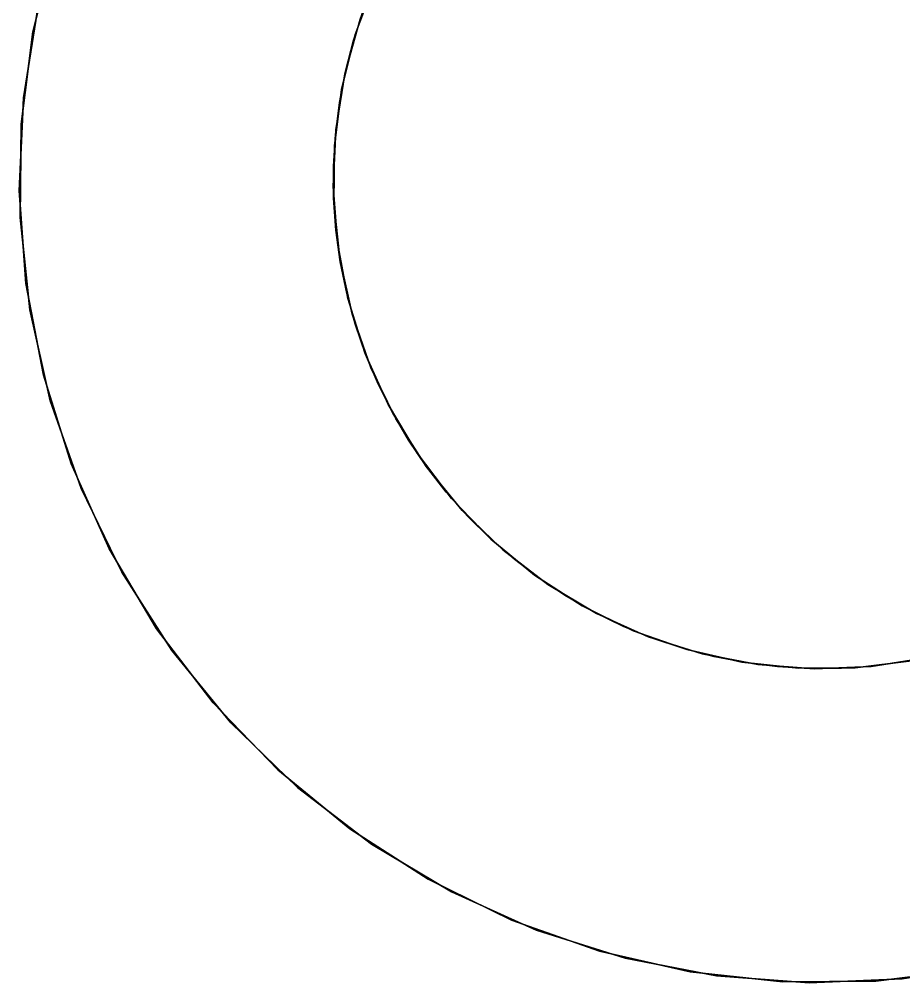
# Model space of a CAD drawing. Header units: metres. Extents: x 0 to 420, y 0 to 297.
# Drawn here: x 140.788 to 145.079, y 59.184 to 63.86 of the extents above; entities that cross this region are included whole.
import ezdxf

# ---------------------------------------------------------------- set-up
doc = ezdxf.new("R2010")
doc.units = ezdxf.units.M

msp = doc.modelspace()

# ---------------------------------------------------------------- linework, layer by layer
at = {"layer": 'GEOMETRY'}
for p, q in [((140.8538, 63.7985), (140.9624, 64.237)), ((140.9624, 64.237), (140.8538, 63.7985)), ((140.8538, 63.7985), (140.9624, 64.237)), ((140.9624, 64.237), (140.8538, 63.7985)), ((142.418, 63.7855), (142.5146, 64.0432)), ((142.5146, 64.0432), (142.418, 63.7855)), ((142.418, 63.7855), (142.5146, 64.0432)), ((142.5146, 64.0432), (142.418, 63.7855)), ((140.8795, 63.9247), (140.8076, 63.4787)), ((140.8076, 63.4787), (140.8795, 63.9247)), ((140.8795, 63.9247), (140.8076, 63.4787)), ((140.8076, 63.4787), (140.8795, 63.9247)), ((142.4098, 63.7586), (142.4589, 63.9061)), ((142.4098, 63.7586), (142.4589, 63.9061)), ((142.458, 63.9064), (142.4424, 63.8601)), ((142.4424, 63.8601), (142.458, 63.9064)), ((142.4424, 63.8601), (142.3675, 63.5953)), ((142.3675, 63.5953), (142.4424, 63.8601)), ((142.4424, 63.8601), (142.3675, 63.5953)), ((142.3675, 63.5953), (142.4424, 63.8601)), ((140.7966, 63.3504), (140.8538, 63.7985)), ((140.8538, 63.7985), (140.7966, 63.3504)), ((140.7966, 63.3504), (140.8538, 63.7985)), ((140.8538, 63.7985), (140.7966, 63.3504)), ((142.3518, 63.5184), (142.418, 63.7855)), ((142.418, 63.7855), (142.3518, 63.5184)), ((142.3518, 63.5184), (142.418, 63.7855)), ((142.418, 63.7855), (142.3518, 63.5184)), ((142.3704, 63.6083), (142.4098, 63.7586)), ((142.3704, 63.6083), (142.4098, 63.7586)), ((142.341, 63.4557), (142.3704, 63.6083)), ((142.341, 63.4557), (142.3704, 63.6083)), ((142.3675, 63.5953), (142.3237, 63.3237)), ((142.3237, 63.3237), (142.3675, 63.5953)), ((142.3675, 63.5953), (142.3237, 63.3237)), ((142.3237, 63.3237), (142.3675, 63.5953)), ((142.317, 63.2455), (142.3518, 63.5184)), ((142.3518, 63.5184), (142.317, 63.2455)), ((142.317, 63.2455), (142.3518, 63.5184)), ((142.3518, 63.5184), (142.317, 63.2455)), ((140.8076, 63.4787), (140.7878, 63.0274)), ((140.7878, 63.0274), (140.8076, 63.4787)), ((140.8076, 63.4787), (140.7878, 63.0274)), ((140.7878, 63.0274), (140.8076, 63.4787)), ((142.3215, 63.3015), (142.341, 63.4557)), ((142.3215, 63.3015), (142.341, 63.4557)), ((140.7917, 62.8987), (140.7966, 63.3504)), ((140.7966, 63.3504), (140.7917, 62.8987)), ((140.7917, 62.8987), (140.7966, 63.3504)), ((140.7966, 63.3504), (140.7917, 62.8987)), ((142.3237, 63.3237), (142.3116, 63.0488)), ((142.3116, 63.0488), (142.3237, 63.3237)), ((142.3237, 63.3237), (142.3116, 63.0488)), ((142.3116, 63.0488), (142.3237, 63.3237)), ((142.3123, 63.1464), (142.3215, 63.3015)), ((142.3123, 63.1464), (142.3215, 63.3015)), ((142.314, 62.9704), (142.317, 63.2455)), ((142.317, 63.2455), (142.314, 62.9704)), ((142.314, 62.9704), (142.317, 63.2455)), ((142.317, 63.2455), (142.314, 62.9704)), ((142.3131, 62.991), (142.3123, 63.1464)), ((142.3131, 62.991), (142.3123, 63.1464)), ((142.3116, 63.0488), (142.3314, 62.7743)), ((142.3314, 62.7743), (142.3116, 63.0488)), ((142.3116, 63.0488), (142.3314, 62.7743)), ((142.3314, 62.7743), (142.3116, 63.0488)), ((140.7878, 63.0274), (140.8202, 62.5769)), ((140.8202, 62.5769), (140.7878, 63.0274)), ((140.7878, 63.0274), (140.8202, 62.5769)), ((140.8202, 62.5769), (140.7878, 63.0274)), ((142.3242, 62.836), (142.3131, 62.991)), ((142.3242, 62.836), (142.3131, 62.991)), ((142.3428, 62.6967), (142.314, 62.9704)), ((142.314, 62.9704), (142.3428, 62.6967)), ((142.3428, 62.6967), (142.314, 62.9704)), ((142.314, 62.9704), (142.3428, 62.6967)), ((140.839, 62.4495), (140.7917, 62.8987)), ((140.7917, 62.8987), (140.839, 62.4495)), ((140.839, 62.4495), (140.7917, 62.8987)), ((140.7917, 62.8987), (140.839, 62.4495)), ((142.3453, 62.682), (142.3242, 62.836)), ((142.3453, 62.682), (142.3242, 62.836)), ((142.3314, 62.7743), (142.3828, 62.504)), ((142.3828, 62.504), (142.3314, 62.7743)), ((142.3314, 62.7743), (142.3828, 62.504)), ((142.3828, 62.504), (142.3314, 62.7743)), ((142.4031, 62.4282), (142.3428, 62.6967)), ((142.3428, 62.6967), (142.4031, 62.4282)), ((142.4031, 62.4282), (142.3428, 62.6967)), ((142.3428, 62.6967), (142.4031, 62.4282)), ((142.3765, 62.5297), (142.3453, 62.682)), ((142.3765, 62.5297), (142.3453, 62.682)), ((140.8202, 62.5769), (140.9046, 62.1331)), ((140.9046, 62.1331), (140.8202, 62.5769)), ((140.8202, 62.5769), (140.9046, 62.1331)), ((140.9046, 62.1331), (140.8202, 62.5769)), ((142.4175, 62.3799), (142.3765, 62.5297)), ((142.4175, 62.3799), (142.3765, 62.5297)), ((142.3828, 62.504), (142.4651, 62.2414)), ((142.4651, 62.2414), (142.3828, 62.504)), ((142.3828, 62.504), (142.4651, 62.2414)), ((142.4651, 62.2414), (142.3828, 62.504)), ((140.938, 62.0087), (140.839, 62.4495)), ((140.839, 62.4495), (140.938, 62.0087)), ((140.938, 62.0087), (140.839, 62.4495)), ((140.839, 62.4495), (140.938, 62.0087)), ((142.4941, 62.1685), (142.4031, 62.4282)), ((142.4031, 62.4282), (142.4941, 62.1685)), ((142.4941, 62.1685), (142.4031, 62.4282)), ((142.4031, 62.4282), (142.4941, 62.1685)), ((142.4683, 62.233), (142.4175, 62.3799)), ((142.4683, 62.233), (142.4175, 62.3799)), ((142.4651, 62.2414), (142.5772, 61.9902)), ((142.5772, 61.9902), (142.4651, 62.2414)), ((142.4651, 62.2414), (142.5772, 61.9902)), ((142.5772, 61.9902), (142.4651, 62.2414)), ((142.5286, 62.0897), (142.4683, 62.233)), ((142.5286, 62.0897), (142.4683, 62.233)), ((142.6145, 61.9211), (142.4941, 62.1685)), ((142.4941, 62.1685), (142.6145, 61.9211)), ((142.6145, 61.9211), (142.4941, 62.1685)), ((142.4941, 62.1685), (142.6145, 61.9211)), ((140.9046, 62.1331), (141.0398, 61.702)), ((141.0398, 61.702), (140.9046, 62.1331)), ((140.9046, 62.1331), (141.0398, 61.702)), ((141.0398, 61.702), (140.9046, 62.1331)), ((142.5981, 61.9507), (142.5286, 62.0897)), ((142.5981, 61.9507), (142.5286, 62.0897)), ((141.0873, 61.5824), (140.938, 62.0087)), ((140.938, 62.0087), (141.0873, 61.5824)), ((141.0873, 61.5824), (140.938, 62.0087)), ((140.938, 62.0087), (141.0873, 61.5824)), ((142.5772, 61.9902), (142.7177, 61.7536)), ((142.7177, 61.7536), (142.5772, 61.9902)), ((142.5772, 61.9902), (142.7177, 61.7536)), ((142.7177, 61.7536), (142.5772, 61.9902)), ((142.6766, 61.8166), (142.5981, 61.9507)), ((142.6766, 61.8166), (142.5981, 61.9507)), ((142.7626, 61.6893), (142.6145, 61.9211)), ((142.6145, 61.9211), (142.7626, 61.6893)), ((142.7626, 61.6893), (142.6145, 61.9211)), ((142.6145, 61.9211), (142.7626, 61.6893)), ((142.7636, 61.6879), (142.6766, 61.8166)), ((142.7636, 61.6879), (142.6766, 61.8166)), ((142.7177, 61.7536), (142.8846, 61.5348)), ((142.8846, 61.5348), (142.7177, 61.7536)), ((142.7177, 61.7536), (142.8846, 61.5348)), ((142.8846, 61.5348), (142.7177, 61.7536)), ((141.0398, 61.702), (141.2238, 61.2895)), ((141.2238, 61.2895), (141.0398, 61.702)), ((141.0398, 61.702), (141.2238, 61.2895)), ((141.2238, 61.2895), (141.0398, 61.702)), ((142.9366, 61.4761), (142.7626, 61.6893)), ((142.7626, 61.6893), (142.9366, 61.4761)), ((142.9366, 61.4761), (142.7626, 61.6893)), ((142.7626, 61.6893), (142.9366, 61.4761)), ((142.8589, 61.5651), (142.7636, 61.6879)), ((142.8589, 61.5651), (142.7636, 61.6879)), ((141.2849, 61.1761), (141.0873, 61.5824)), ((141.0873, 61.5824), (141.2849, 61.1761)), ((141.2849, 61.1761), (141.0873, 61.5824)), ((141.0873, 61.5824), (141.2849, 61.1761)), ((142.9621, 61.4488), (142.8589, 61.5651)), ((142.9621, 61.4488), (142.8589, 61.5651)), ((142.8846, 61.5348), (143.0756, 61.3368)), ((143.0756, 61.3368), (142.8846, 61.5348)), ((142.8846, 61.5348), (143.0756, 61.3368)), ((143.0756, 61.3368), (142.8846, 61.5348)), ((143.1341, 61.2845), (142.9366, 61.4761)), ((142.9366, 61.4761), (143.1341, 61.2845)), ((143.1341, 61.2845), (142.9366, 61.4761)), ((142.9366, 61.4761), (143.1341, 61.2845)), ((143.0726, 61.3396), (142.9621, 61.4488)), ((143.0726, 61.3396), (142.9621, 61.4488)), ((143.19, 61.2378), (143.0726, 61.3396)), ((143.19, 61.2378), (143.0726, 61.3396)), ((143.0756, 61.3368), (143.2883, 61.1622)), ((143.2883, 61.1622), (143.0756, 61.3368)), ((143.0756, 61.3368), (143.2883, 61.1622)), ((143.2883, 61.1622), (143.0756, 61.3368)), ((141.2238, 61.2895), (141.4544, 60.9011)), ((141.4544, 60.9011), (141.2238, 61.2895)), ((141.2238, 61.2895), (141.4544, 60.9011)), ((141.4544, 60.9011), (141.2238, 61.2895)), ((143.3525, 61.117), (143.1341, 61.2845)), ((143.1341, 61.2845), (143.3525, 61.117)), ((143.3525, 61.117), (143.1341, 61.2845)), ((143.1341, 61.2845), (143.3525, 61.117)), ((143.3138, 61.1438), (143.19, 61.2378)), ((143.3138, 61.1438), (143.19, 61.2378)), ((141.5282, 60.7955), (141.2849, 61.1761)), ((141.2849, 61.1761), (141.5282, 60.7955)), ((141.5282, 60.7955), (141.2849, 61.1761)), ((141.2849, 61.1761), (141.5282, 60.7955)), ((143.2883, 61.1622), (143.5197, 61.0134)), ((143.5197, 61.0134), (143.2883, 61.1622)), ((143.2883, 61.1622), (143.5197, 61.0134)), ((143.5197, 61.0134), (143.2883, 61.1622)), ((143.4435, 61.0582), (143.3138, 61.1438)), ((143.4435, 61.0582), (143.3138, 61.1438)), ((143.5887, 60.976), (143.3525, 61.117)), ((143.3525, 61.117), (143.5887, 60.976)), ((143.5887, 60.976), (143.3525, 61.117)), ((143.3525, 61.117), (143.5887, 60.976)), ((143.5785, 60.9813), (143.4435, 61.0582)), ((143.5785, 60.9813), (143.4435, 61.0582)), ((143.5197, 61.0134), (143.7669, 60.8923)), ((143.7669, 60.8923), (143.5197, 61.0134)), ((143.5197, 61.0134), (143.7669, 60.8923)), ((143.7669, 60.8923), (143.5197, 61.0134)), ((143.7183, 60.9133), (143.5785, 60.9813)), ((143.7183, 60.9133), (143.5785, 60.9813)), ((143.8397, 60.8631), (143.5887, 60.976)), ((143.5887, 60.976), (143.8397, 60.8631)), ((143.8397, 60.8631), (143.5887, 60.976)), ((143.5887, 60.976), (143.8397, 60.8631)), ((141.4544, 60.9011), (141.7284, 60.5419)), ((141.7284, 60.5419), (141.4544, 60.9011)), ((141.4544, 60.9011), (141.7284, 60.5419)), ((141.7284, 60.5419), (141.4544, 60.9011)), ((143.8622, 60.8547), (143.7183, 60.9133)), ((143.8622, 60.8547), (143.7183, 60.9133)), ((143.7669, 60.8923), (144.0263, 60.8007)), ((144.0263, 60.8007), (143.7669, 60.8923)), ((143.7669, 60.8923), (144.0263, 60.8007)), ((144.0263, 60.8007), (143.7669, 60.8923)), ((144.102, 60.7801), (143.8397, 60.8631)), ((143.8397, 60.8631), (144.102, 60.7801)), ((144.102, 60.7801), (143.8397, 60.8631)), ((143.8397, 60.8631), (144.102, 60.7801)), ((144.0097, 60.8055), (143.8622, 60.8547)), ((144.0097, 60.8055), (143.8622, 60.8547)), ((141.8139, 60.4456), (141.5282, 60.7955)), ((141.5282, 60.7955), (141.8139, 60.4456)), ((141.8139, 60.4456), (141.5282, 60.7955)), ((141.5282, 60.7955), (141.8139, 60.4456)), ((144.16, 60.7662), (144.0097, 60.8055)), ((144.16, 60.7662), (144.0097, 60.8055)), ((144.0263, 60.8007), (144.2946, 60.7396)), ((144.2946, 60.7396), (144.0263, 60.8007)), ((144.0263, 60.8007), (144.2946, 60.7396)), ((144.2946, 60.7396), (144.0263, 60.8007)), ((144.3722, 60.728), (144.102, 60.7801)), ((144.102, 60.7801), (144.3722, 60.728)), ((144.3722, 60.728), (144.102, 60.7801)), ((144.102, 60.7801), (144.3722, 60.728)), ((144.3126, 60.7367), (144.16, 60.7662)), ((144.3126, 60.7367), (144.16, 60.7662)), ((145.1933, 60.7619), (144.9215, 60.7188)), ((144.9215, 60.7188), (145.1933, 60.7619)), ((145.1933, 60.7619), (144.9215, 60.7188)), ((144.9215, 60.7188), (145.1933, 60.7619)), ((144.2946, 60.7396), (144.5682, 60.71)), ((144.5682, 60.71), (144.2946, 60.7396)), ((144.2946, 60.7396), (144.5682, 60.71)), ((144.5682, 60.71), (144.2946, 60.7396)), ((144.4668, 60.7173), (144.3126, 60.7367)), ((144.4668, 60.7173), (144.3126, 60.7367)), ((144.6466, 60.7074), (144.3722, 60.728)), ((144.3722, 60.728), (144.6466, 60.7074)), ((144.6466, 60.7074), (144.3722, 60.728)), ((144.3722, 60.728), (144.6466, 60.7074)), ((144.6219, 60.708), (144.4668, 60.7173)), ((144.6219, 60.708), (144.4668, 60.7173)), ((144.5682, 60.71), (144.8433, 60.7123)), ((144.8433, 60.7123), (144.5682, 60.71)), ((144.5682, 60.71), (144.8433, 60.7123)), ((144.8433, 60.7123), (144.5682, 60.71)), ((144.7773, 60.7089), (144.6219, 60.708)), ((144.7773, 60.7089), (144.6219, 60.708)), ((144.9215, 60.7188), (144.6466, 60.7074)), ((144.6466, 60.7074), (144.9215, 60.7188)), ((144.9215, 60.7188), (144.6466, 60.7074)), ((144.6466, 60.7074), (144.9215, 60.7188)), ((144.9323, 60.7199), (144.7773, 60.7089)), ((144.9323, 60.7199), (144.7773, 60.7089)), ((144.8433, 60.7123), (145.1164, 60.7464)), ((145.1164, 60.7464), (144.8433, 60.7123)), ((144.8433, 60.7123), (145.1164, 60.7464)), ((145.1164, 60.7464), (144.8433, 60.7123)), ((145.0863, 60.741), (144.9323, 60.7199)), ((145.0863, 60.741), (144.9323, 60.7199)), ((141.7284, 60.5419), (142.042, 60.2168)), ((142.042, 60.2168), (141.7284, 60.5419)), ((141.7284, 60.5419), (142.042, 60.2168)), ((142.042, 60.2168), (141.7284, 60.5419)), ((142.1381, 60.131), (141.8139, 60.4456)), ((141.8139, 60.4456), (142.1381, 60.131)), ((142.1381, 60.131), (141.8139, 60.4456)), ((141.8139, 60.4456), (142.1381, 60.131)), ((142.042, 60.2168), (142.3912, 59.9302)), ((142.3912, 59.9302), (142.042, 60.2168)), ((142.042, 60.2168), (142.3912, 59.9302)), ((142.3912, 59.9302), (142.042, 60.2168)), ((142.4966, 59.8561), (142.1381, 60.131)), ((142.1381, 60.131), (142.4966, 59.8561)), ((142.4966, 59.8561), (142.1381, 60.131)), ((142.1381, 60.131), (142.4966, 59.8561)), ((142.3912, 59.9302), (142.7712, 59.6859)), ((142.7712, 59.6859), (142.3912, 59.9302)), ((142.3912, 59.9302), (142.7712, 59.6859)), ((142.7712, 59.6859), (142.3912, 59.9302)), ((142.8844, 59.6245), (142.4966, 59.8561)), ((142.4966, 59.8561), (142.8844, 59.6245)), ((142.8844, 59.6245), (142.4966, 59.8561)), ((142.4966, 59.8561), (142.8844, 59.6245)), ((142.7712, 59.6859), (143.1768, 59.4871)), ((143.1768, 59.4871), (142.7712, 59.6859)), ((142.7712, 59.6859), (143.1768, 59.4871)), ((143.1768, 59.4871), (142.7712, 59.6859)), ((143.2964, 59.4393), (142.8844, 59.6245)), ((142.8844, 59.6245), (143.2964, 59.4393)), ((143.2964, 59.4393), (142.8844, 59.6245)), ((142.8844, 59.6245), (143.2964, 59.4393)), ((143.1768, 59.4871), (143.6028, 59.3367)), ((143.6028, 59.3367), (143.1768, 59.4871)), ((143.1768, 59.4871), (143.6028, 59.3367)), ((143.6028, 59.3367), (143.1768, 59.4871)), ((143.7271, 59.3029), (143.2964, 59.4393)), ((143.2964, 59.4393), (143.7271, 59.3029)), ((143.7271, 59.3029), (143.2964, 59.4393)), ((143.2964, 59.4393), (143.7271, 59.3029)), ((143.6028, 59.3367), (144.0433, 59.2365)), ((144.0433, 59.2365), (143.6028, 59.3367)), ((143.6028, 59.3367), (144.0433, 59.2365)), ((144.0433, 59.2365), (143.6028, 59.3367)), ((144.1706, 59.2174), (143.7271, 59.3029)), ((143.7271, 59.3029), (144.1706, 59.2174)), ((144.1706, 59.2174), (143.7271, 59.3029)), ((143.7271, 59.3029), (144.1706, 59.2174)), ((145.5186, 59.273), (145.0725, 59.2023)), ((145.0725, 59.2023), (145.5186, 59.273)), ((145.5186, 59.273), (145.0725, 59.2023)), ((145.0725, 59.2023), (145.5186, 59.273)), ((144.0433, 59.2365), (144.4924, 59.1879)), ((144.4924, 59.1879), (144.0433, 59.2365)), ((144.0433, 59.2365), (144.4924, 59.1879)), ((144.4924, 59.1879), (144.0433, 59.2365)), ((144.6211, 59.1837), (144.1706, 59.2174)), ((144.1706, 59.2174), (144.6211, 59.1837)), ((144.6211, 59.1837), (144.1706, 59.2174)), ((144.1706, 59.2174), (144.6211, 59.1837)), ((144.9441, 59.1916), (145.3924, 59.2476)), ((145.3924, 59.2476), (144.9441, 59.1916)), ((144.9441, 59.1916), (145.3924, 59.2476)), ((145.3924, 59.2476), (144.9441, 59.1916)), ((144.4924, 59.1879), (144.9441, 59.1916)), ((144.9441, 59.1916), (144.4924, 59.1879)), ((144.4924, 59.1879), (144.9441, 59.1916)), ((144.9441, 59.1916), (144.4924, 59.1879)), ((145.0725, 59.2023), (144.6211, 59.1837)), ((144.6211, 59.1837), (145.0725, 59.2023)), ((145.0725, 59.2023), (144.6211, 59.1837)), ((144.6211, 59.1837), (145.0725, 59.2023))]:
    msp.add_line(p, q, dxfattribs=at)

doc.saveas('drawing.dxf')
